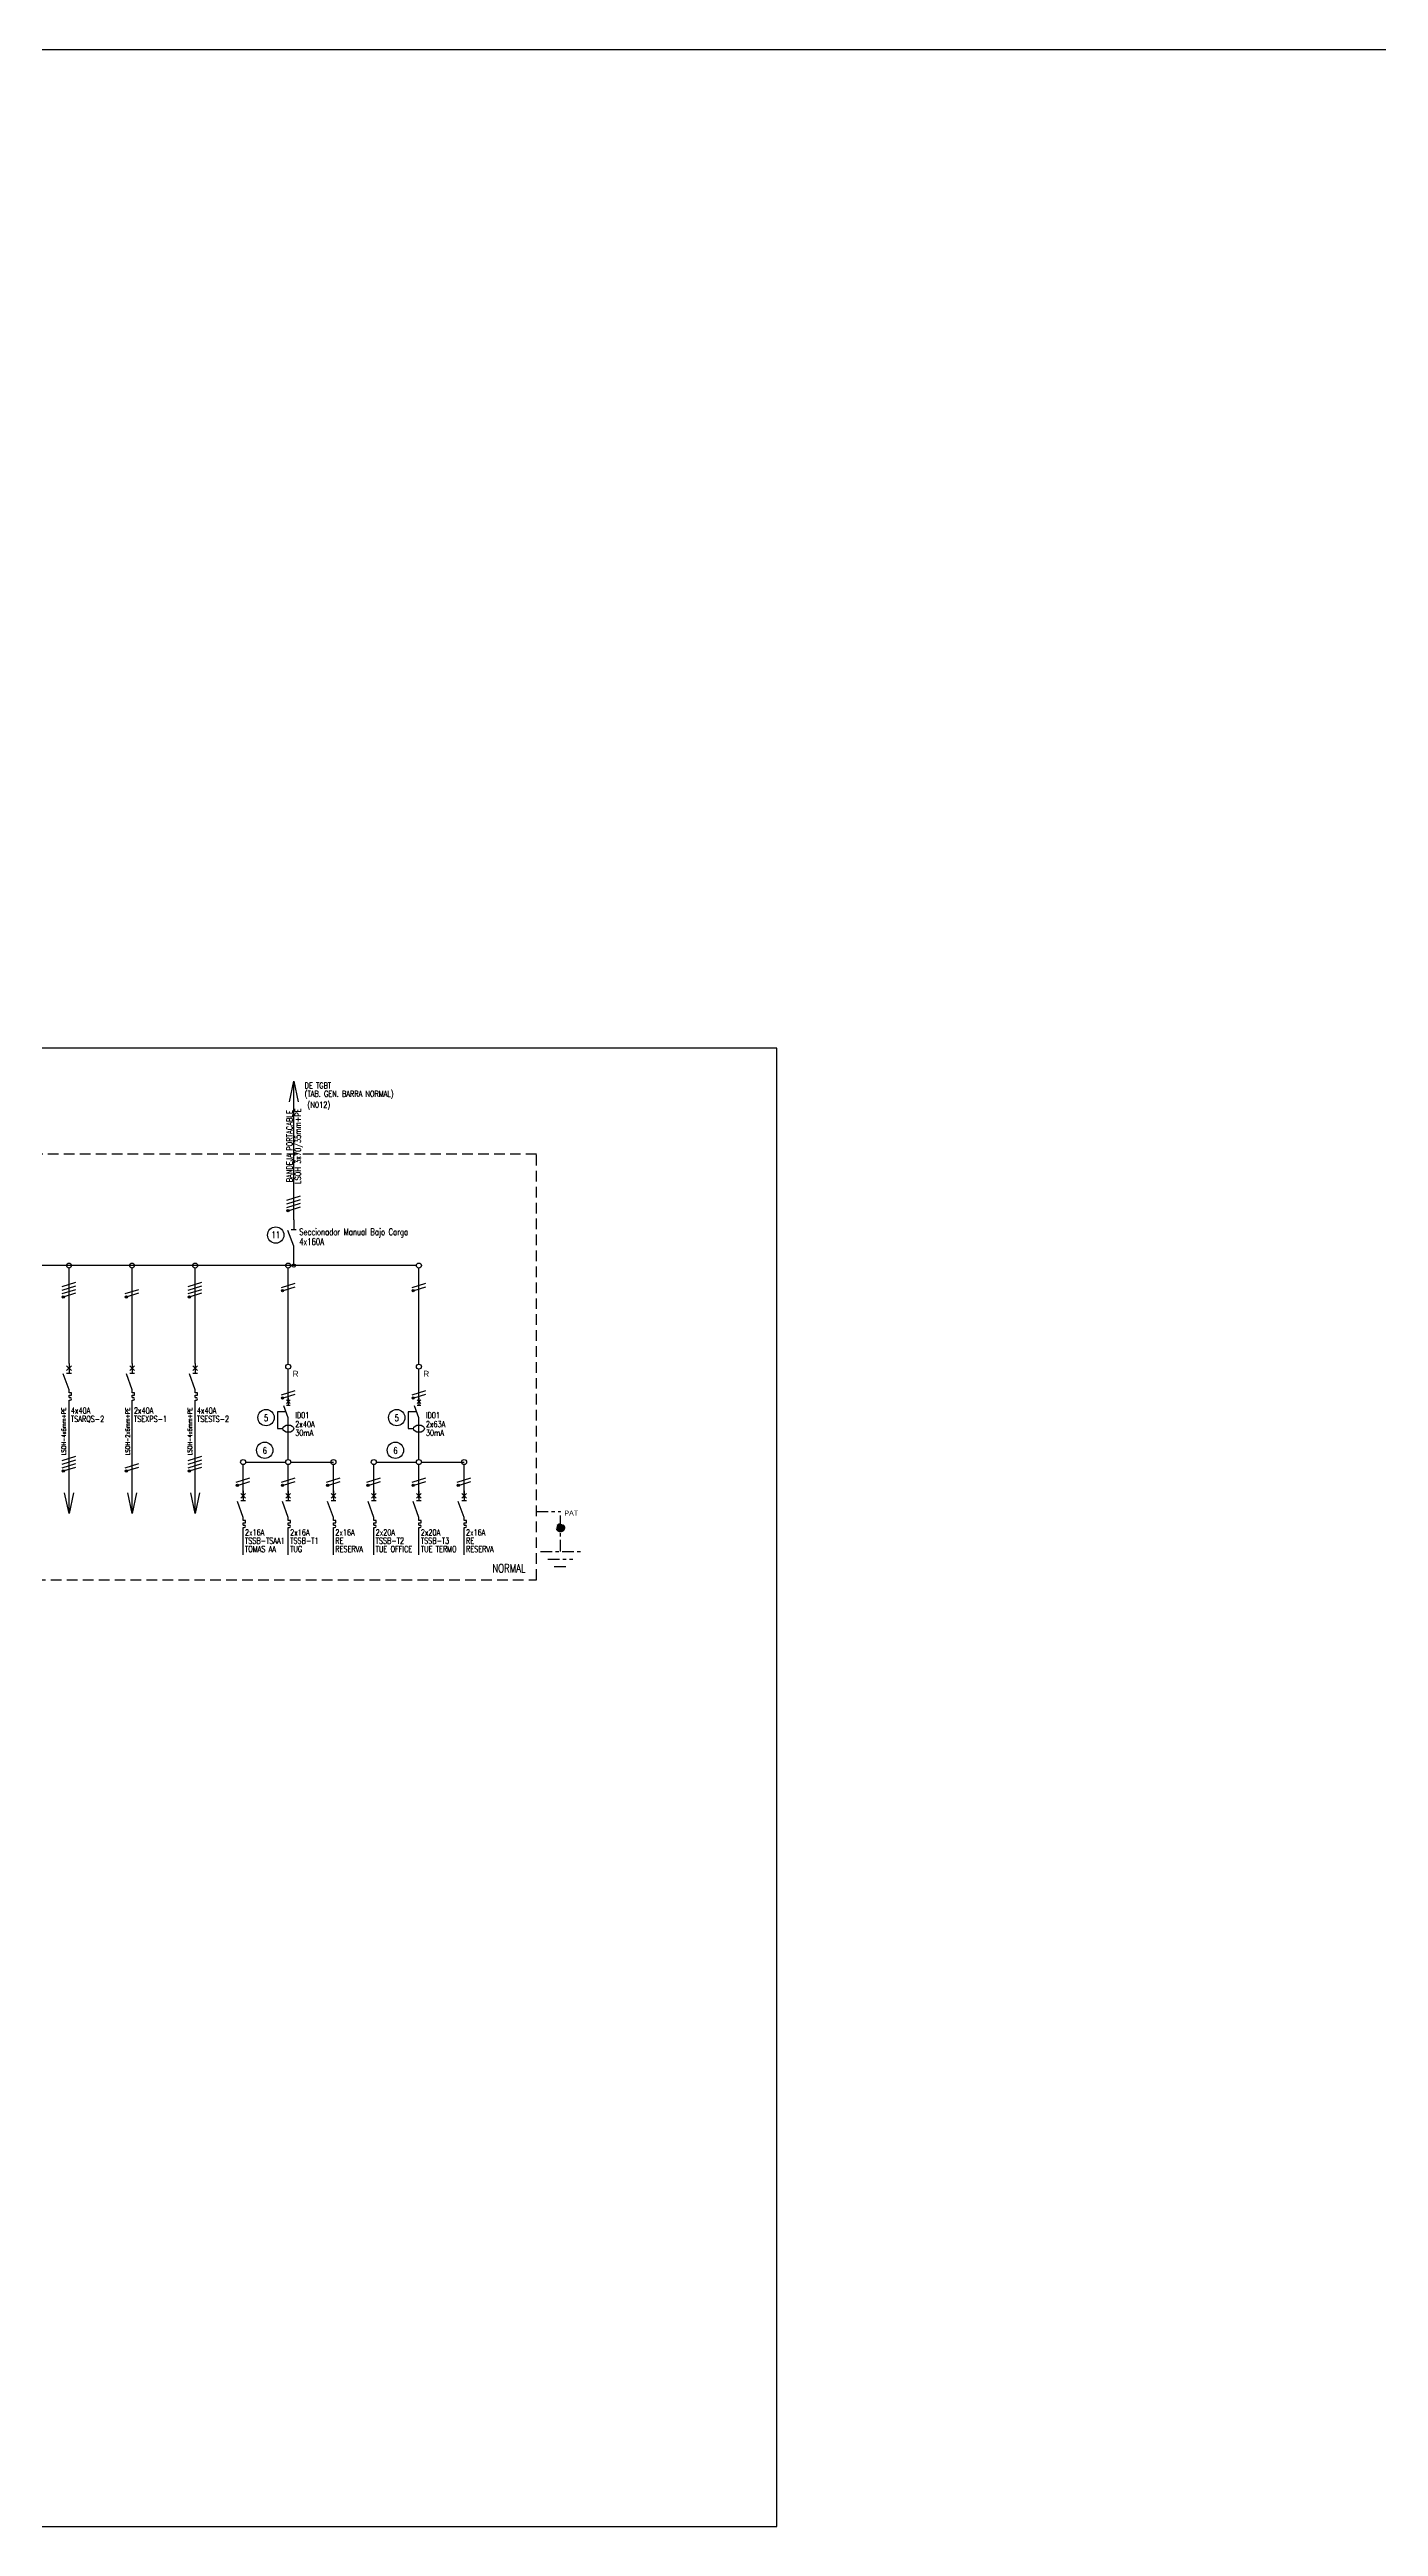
# Model space of a CAD drawing. Extents: x 2998 to 3854, y 1175 to 1727.
# Drawn here: x 3724.5 to 3764.2, y 1307.6 to 1381.6 of the extents above; entities that cross this region are included whole.
import ezdxf
from ezdxf.enums import TextEntityAlignment as Align

# ---------------------------------------------------------------- set-up
doc = ezdxf.new("R2010")
doc.units = 0
doc.linetypes.add('OCJ-ESQUEMAS UNIFILARES-CORREGIDOS IDO-REV.br$0$DASHED', pattern=[19.05, 12.7, -6.35])
doc.linetypes.add('OCJ-ESQUEMAS UNIFILARES-CORREGIDOS IDO-REV.br$0$EJE_5', pattern=[7.1, 5, -1, 0.1, -1])
for name, color, linetype in [('OCJ-ESQUEMAS UNIFILARES-CORREGIDOS IDO-REV.br$0$00-IE', 1, 'Continuous'), ('OCJ-ESQUEMAS UNIFILARES-CORREGIDOS IDO-REV.br$0$00-IE-CABLES', 10, 'Continuous'), ('OCJ-ESQUEMAS UNIFILARES-CORREGIDOS IDO-REV.br$0$01-ELE-APARATOS', 170, 'Continuous'), ('OCJ-ESQUEMAS UNIFILARES-CORREGIDOS IDO-REV.br$0$CABLES', 10, 'Continuous'), ('OCJ-ESQUEMAS UNIFILARES-CORREGIDOS IDO-REV.br$0$ELECTRIC', 4, 'Continuous'), ('OCJ-ESQUEMAS UNIFILARES-CORREGIDOS IDO-REV.br$0$NOMBRE DE PLANOS', 6, 'Continuous'), ('OCJ-ESQUEMAS UNIFILARES-CORREGIDOS IDO-REV.br$0$PAT', 80, 'Continuous'), ('OCJ-ESQUEMAS UNIFILARES-CORREGIDOS IDO-REV.br$0$TEXTO', 7, 'Continuous')]:
    doc.layers.add(name, color=color, linetype=linetype)
doc.styles.add('OCJ-ESQUEMAS UNIFILARES-CORREGIDOS IDO-REV.br$0$ARIAL', font='arial.ttf', dxfattribs={"height": 0.2})
doc.styles.add('OCJ-ESQUEMAS UNIFILARES-CORREGIDOS IDO-REV.br$0$Electricidad', font='ROMANS.SHX', dxfattribs={"width": 0.75, "height": 0.175})
doc.styles.add('OCJ-ESQUEMAS UNIFILARES-CORREGIDOS IDO-REV.br$0$Standard', font='arial.ttf')

# ---------------------------------------------------------------- blocks, each defined once
blk = doc.blocks.new('OCJ-ESQUEMAS UNIFILARES-CORREGIDOS IDO-REV.br$0$Unif-Interruptor-Term')
for p, q in [((0, -1.013), (0.045, -1.013)), ((0, -1.103), (0.045, -1.103))]:
    blk.add_line(p, q)
for points in [[(-0.09, 0.177), (0.09, -0.003)], [(-0.09, -0.003), (0.09, 0.177)], [(0, 0.267), (0, -0.093)], [(0, -0.72), (-0.215, -0.128)], [(-0.09, -0.093), (0.09, -0.093)], [(0, -0.833), (0, -0.72)], [(0, -0.923), (0.09, -0.923), (0.09, -0.833), (0, -0.833)], [(0, -1.013), (0, -0.923)], [(0, -1.215), (0, -1.103)]]:
    blk.add_lwpolyline(points)
blk.add_arc((0.045, -1.058), 0.045, 270, 90)
blk = doc.blocks.new('OCJ-ESQUEMAS UNIFILARES-CORREGIDOS IDO-REV.br$0$Unif-Interruptor-Dif')
for points in [[(-0.068, 0.11), (0.068, -0.025)], [(-0.068, -0.025), (0.068, 0.11)], [(0, 0.177), (0, -0.093)], [(-0.081, -0.343), (-0.405, -0.343), (-0.405, -0.97), (-0.202, -0.97)], [(0, -0.565), (-0.162, -0.121)], [(-0.068, -0.093), (0.068, -0.093)], [(0, -1.308), (0, -0.565)]]:
    blk.add_lwpolyline(points)
blk.add_ellipse((0, -0.97), major_axis=(0.203, 0), ratio=0.670814)
blk = doc.blocks.new('OCJ-ESQUEMAS UNIFILARES-CORREGIDOS IDO-REV.br$0$A$C7AFF483F')
for points in [[(0, 0.88), (0, 0.592)], [(0, 0.09), (-0.172, 0.564)], [(-0.072, 0.592), (0.072, 0.592)], [(0, 0), (0, 0.09)]]:
    blk.add_lwpolyline(points)

msp = doc.modelspace()

# ---------------------------------------------------------------- hatches: boundary and pattern name
at = {"layer": 'OCJ-ESQUEMAS UNIFILARES-CORREGIDOS IDO-REV.br$0$00-IE-CABLES'}
for points in [[(3731.57, 1346.908, 1), (3731.625, 1346.948, 1)], [(3724.853, 1344.331, 1), (3724.908, 1344.371, 1)], [(3726.738, 1344.331, 1), (3726.793, 1344.371, 1)], [(3728.623, 1344.331, 1), (3728.678, 1344.371, 1)], [(3731.406, 1344.517, 1), (3731.461, 1344.556, 1)], [(3735.312, 1344.517, 1), (3735.367, 1344.556, 1)], [(3731.406, 1341.308, 1), (3731.461, 1341.347, 1)], [(3735.312, 1341.308, 1), (3735.367, 1341.347, 1)], [(3724.853, 1339.129, 1), (3724.908, 1339.169, 1)], [(3726.738, 1339.129, 1), (3726.793, 1339.169, 1)], [(3728.623, 1339.129, 1), (3728.678, 1339.169, 1)], [(3730.056, 1338.7, 1), (3730.111, 1338.74, 1)], [(3731.406, 1338.7, 1), (3731.461, 1338.74, 1)], [(3732.756, 1338.7, 1), (3732.811, 1338.74, 1)], [(3733.962, 1338.7, 1), (3734.017, 1338.74, 1)], [(3735.312, 1338.7, 1), (3735.367, 1338.74, 1)], [(3736.662, 1338.7, 1), (3736.717, 1338.74, 1)]]:
    msp.add_hatch(color=256, dxfattribs=at).paths.add_polyline_path(points)
at = {"layer": 'OCJ-ESQUEMAS UNIFILARES-CORREGIDOS IDO-REV.br$0$PAT', "linetype": 'OCJ-ESQUEMAS UNIFILARES-CORREGIDOS IDO-REV.br$0$EJE_5', "ltscale": 0.07}
h = msp.add_hatch(color=256, dxfattribs=at)
h.paths.add_polyline_path([(3739.862, 1337.451), (3739.622, 1337.451, -1)])
h.paths.add_polyline_path([(3739.622, 1337.451), (3739.742, 1337.451), (3739.742, 1337.331, -0.414214)])
h.paths.add_polyline_path([(3739.742, 1337.451), (3739.862, 1337.451, -0.414214), (3739.742, 1337.331)])

# ---------------------------------------------------------------- linework, layer by layer
msp.add_line((3181.411, 1381.63), (3854.061, 1381.63))
at = {"layer": 'OCJ-ESQUEMAS UNIFILARES-CORREGIDOS IDO-REV.br$0$00-IE'}
msp.add_line((3735.437, 1345.289), (3723.027, 1345.289), dxfattribs=at)
at = {"layer": 'OCJ-ESQUEMAS UNIFILARES-CORREGIDOS IDO-REV.br$0$00-IE-CABLES'}
for p, q in [((3731.769, 1346.653), (3731.769, 1350.798)), ((3731.769, 1345.339), (3731.769, 1345.847)), ((3725.052, 1342.365), (3725.052, 1345.215)), ((3726.937, 1342.365), (3726.937, 1345.215)), ((3728.822, 1342.365), (3728.822, 1345.215)), ((3731.605, 1343.948), (3731.605, 1345.215)), ((3735.511, 1343.948), (3735.511, 1345.215)), ((3731.605, 1342.34), (3731.605, 1343.948)), ((3735.511, 1342.34), (3735.511, 1343.948)), ((3731.605, 1341.19), (3731.605, 1342.192)), ((3735.511, 1341.19), (3735.511, 1342.192)), ((3725.052, 1337.876), (3725.052, 1341.179)), ((3726.937, 1337.876), (3726.937, 1341.179)), ((3728.822, 1337.876), (3728.822, 1341.179)), ((3731.605, 1339.489), (3731.605, 1340.291)), ((3735.511, 1339.489), (3735.511, 1340.291)), ((3730.255, 1338.339), (3730.255, 1339.341)), ((3730.329, 1339.415), (3731.531, 1339.415)), ((3731.605, 1338.339), (3731.605, 1339.341)), ((3731.679, 1339.415), (3732.955, 1339.415)), ((3732.955, 1338.339), (3732.955, 1339.341)), ((3734.161, 1338.339), (3734.161, 1339.341)), ((3734.235, 1339.415), (3735.437, 1339.415)), ((3735.511, 1338.339), (3735.511, 1339.341)), ((3735.585, 1339.415), (3736.861, 1339.415)), ((3736.861, 1338.339), (3736.861, 1339.341)), ((3730.255, 1336.639), (3730.255, 1337.441)), ((3731.605, 1336.639), (3731.605, 1337.441)), ((3732.955, 1336.639), (3732.955, 1337.441)), ((3734.161, 1336.639), (3734.161, 1337.441)), ((3735.511, 1336.639), (3735.511, 1337.441)), ((3736.861, 1336.639), (3736.861, 1337.441))]:
    msp.add_line(p, q, dxfattribs=at)
for points in [[(3731.638, 1350.18), (3731.769, 1350.798), (3731.9, 1350.18)], [(3731.565, 1347.242), (3731.973, 1347.37)], [(3731.565, 1347.134), (3731.973, 1347.262)], [(3731.565, 1347.026), (3731.973, 1347.154)], [(3731.63, 1346.938), (3731.973, 1347.046)], [(3724.848, 1344.665), (3725.255, 1344.793)], [(3724.848, 1344.557), (3725.255, 1344.685)], [(3724.848, 1344.449), (3725.255, 1344.577)], [(3724.913, 1344.361), (3725.255, 1344.469)], [(3726.733, 1344.449), (3727.14, 1344.577)], [(3726.798, 1344.361), (3727.14, 1344.469)], [(3728.618, 1344.665), (3729.025, 1344.793)], [(3728.618, 1344.557), (3729.025, 1344.685)], [(3728.618, 1344.449), (3729.025, 1344.577)], [(3728.682, 1344.361), (3729.025, 1344.469)], [(3731.401, 1344.634), (3731.808, 1344.763)], [(3731.466, 1344.547), (3731.808, 1344.655)], [(3735.307, 1344.634), (3735.714, 1344.763)], [(3735.372, 1344.547), (3735.714, 1344.655)], [(3731.401, 1341.425), (3731.808, 1341.554)], [(3731.466, 1341.338), (3731.808, 1341.446)], [(3735.307, 1341.425), (3735.714, 1341.554)], [(3735.372, 1341.338), (3735.714, 1341.446)], [(3724.848, 1339.463), (3725.255, 1339.591)], [(3724.848, 1339.355), (3725.255, 1339.483)], [(3724.848, 1339.247), (3725.255, 1339.375)], [(3724.913, 1339.159), (3725.255, 1339.267)], [(3726.733, 1339.247), (3727.14, 1339.375)], [(3726.798, 1339.159), (3727.14, 1339.267)], [(3728.618, 1339.463), (3729.025, 1339.591)], [(3728.618, 1339.355), (3729.025, 1339.483)], [(3728.618, 1339.247), (3729.025, 1339.375)], [(3728.682, 1339.159), (3729.025, 1339.267)], [(3725.183, 1338.494), (3725.052, 1337.876), (3724.921, 1338.494)], [(3727.068, 1338.494), (3726.937, 1337.876), (3726.806, 1338.494)], [(3728.952, 1338.494), (3728.822, 1337.876), (3728.691, 1338.494)], [(3730.051, 1338.818), (3730.458, 1338.946)], [(3730.116, 1338.73), (3730.458, 1338.838)], [(3731.401, 1338.818), (3731.808, 1338.946)], [(3731.466, 1338.73), (3731.808, 1338.838)], [(3732.751, 1338.818), (3733.158, 1338.946)], [(3732.816, 1338.73), (3733.158, 1338.838)], [(3733.957, 1338.818), (3734.364, 1338.946)], [(3734.022, 1338.73), (3734.364, 1338.838)], [(3735.307, 1338.818), (3735.714, 1338.946)], [(3735.372, 1338.73), (3735.714, 1338.838)], [(3736.657, 1338.818), (3737.064, 1338.946)], [(3736.722, 1338.73), (3737.064, 1338.838)]]:
    msp.add_lwpolyline(points, dxfattribs=at)
for centre, radius in [((3731.598, 1346.928), 0.0338), ((3725.05, 1345.289), 0.0741), ((3726.934, 1345.289), 0.0741), ((3728.819, 1345.289), 0.0741), ((3731.605, 1345.289), 0.0741), ((3735.511, 1345.289), 0.0741), ((3724.881, 1344.351), 0.0338), ((3726.765, 1344.351), 0.0338), ((3728.65, 1344.351), 0.0338), ((3731.433, 1344.537), 0.0338), ((3735.339, 1344.537), 0.0338), ((3731.605, 1342.266), 0.0741), ((3735.511, 1342.266), 0.0741), ((3731.433, 1341.327), 0.0338), ((3735.339, 1341.327), 0.0338), ((3724.881, 1339.149), 0.0338), ((3726.765, 1339.149), 0.0338), ((3728.65, 1339.149), 0.0338), ((3730.255, 1339.415), 0.0741), ((3731.605, 1339.415), 0.0741), ((3732.955, 1339.415), 0.0741), ((3734.161, 1339.415), 0.0741), ((3735.511, 1339.415), 0.0741), ((3736.861, 1339.415), 0.0741), ((3730.083, 1338.72), 0.0338), ((3731.433, 1338.72), 0.0338), ((3732.783, 1338.72), 0.0338), ((3733.989, 1338.72), 0.0338), ((3735.339, 1338.72), 0.0338), ((3736.689, 1338.72), 0.0338)]:
    msp.add_circle(centre, radius, dxfattribs=at)
at = {"layer": 'OCJ-ESQUEMAS UNIFILARES-CORREGIDOS IDO-REV.br$0$CABLES'}
msp.add_circle((3731.769, 1345.289), 0.05, dxfattribs=at)
at = {"layer": 'OCJ-ESQUEMAS UNIFILARES-CORREGIDOS IDO-REV.br$0$ELECTRIC', "linetype": 'OCJ-ESQUEMAS UNIFILARES-CORREGIDOS IDO-REV.br$0$DASHED', "ltscale": 0.025}
msp.add_lwpolyline([(3690.698, 1335.895), (3739.028, 1335.895), (3739.028, 1348.615), (3690.698, 1348.615)], close=True, dxfattribs=at)
at = {"layer": 'OCJ-ESQUEMAS UNIFILARES-CORREGIDOS IDO-REV.br$0$NOMBRE DE PLANOS'}
msp.add_lwpolyline([(3683.985, 1307.605), (3746.207, 1307.605), (3746.207, 1351.782), (3683.985, 1351.782)], close=True, dxfattribs=at)
at = {"layer": 'OCJ-ESQUEMAS UNIFILARES-CORREGIDOS IDO-REV.br$0$PAT', "linetype": 'OCJ-ESQUEMAS UNIFILARES-CORREGIDOS IDO-REV.br$0$EJE_5', "ltscale": 0.07}
for p, q in [((3739.028, 1337.938), (3739.742, 1337.938)), ((3739.742, 1337.468), (3739.742, 1337.938)), ((3739.742, 1336.743), (3739.742, 1337.451)), ((3739.142, 1336.743), (3740.342, 1336.743)), ((3739.367, 1336.518), (3740.117, 1336.518)), ((3739.555, 1336.293), (3739.93, 1336.293))]:
    msp.add_line(p, q, dxfattribs=at)
msp.add_circle((3739.742, 1337.451), 0.12, dxfattribs=at)
msp.add_circle((3739.742, 1337.451), 0.12, dxfattribs=at)
at = {"layer": 'OCJ-ESQUEMAS UNIFILARES-CORREGIDOS IDO-REV.br$0$TEXTO'}
for centre in [(3731.231, 1346.199), (3730.942, 1340.745), (3734.848, 1340.745), (3730.903, 1339.768), (3734.809, 1339.768)]:
    msp.add_circle(centre, 0.244, dxfattribs=at)

# ---------------------------------------------------------------- block references
at = {"layer": 'OCJ-ESQUEMAS UNIFILARES-CORREGIDOS IDO-REV.br$0$01-ELE-APARATOS'}
msp.add_blockref('OCJ-ESQUEMAS UNIFILARES-CORREGIDOS IDO-REV.br$0$A$C7AFF483F', (3731.769, 1345.773), dxfattribs=at)
at = {"layer": 'OCJ-ESQUEMAS UNIFILARES-CORREGIDOS IDO-REV.br$0$01-ELE-APARATOS', "xscale": 0.7999999999999545, "yscale": 0.7999999999999545, "zscale": 0.7999999999999545}
for name, p in [('OCJ-ESQUEMAS UNIFILARES-CORREGIDOS IDO-REV.br$0$Unif-Interruptor-Term', (3725.052, 1342.151)), ('OCJ-ESQUEMAS UNIFILARES-CORREGIDOS IDO-REV.br$0$Unif-Interruptor-Term', (3726.937, 1342.151)), ('OCJ-ESQUEMAS UNIFILARES-CORREGIDOS IDO-REV.br$0$Unif-Interruptor-Term', (3728.822, 1342.151)), ('OCJ-ESQUEMAS UNIFILARES-CORREGIDOS IDO-REV.br$0$Unif-Interruptor-Dif', (3731.605, 1341.19)), ('OCJ-ESQUEMAS UNIFILARES-CORREGIDOS IDO-REV.br$0$Unif-Interruptor-Dif', (3735.511, 1341.19)), ('OCJ-ESQUEMAS UNIFILARES-CORREGIDOS IDO-REV.br$0$Unif-Interruptor-Term', (3730.255, 1338.339)), ('OCJ-ESQUEMAS UNIFILARES-CORREGIDOS IDO-REV.br$0$Unif-Interruptor-Term', (3731.605, 1338.339)), ('OCJ-ESQUEMAS UNIFILARES-CORREGIDOS IDO-REV.br$0$Unif-Interruptor-Term', (3732.955, 1338.339)), ('OCJ-ESQUEMAS UNIFILARES-CORREGIDOS IDO-REV.br$0$Unif-Interruptor-Term', (3734.161, 1338.339)), ('OCJ-ESQUEMAS UNIFILARES-CORREGIDOS IDO-REV.br$0$Unif-Interruptor-Term', (3735.511, 1338.339)), ('OCJ-ESQUEMAS UNIFILARES-CORREGIDOS IDO-REV.br$0$Unif-Interruptor-Term', (3736.861, 1338.339))]:
    msp.add_blockref(name, p, dxfattribs=at)

# ---------------------------------------------------------------- texts
at = {"layer": 'OCJ-ESQUEMAS UNIFILARES-CORREGIDOS IDO-REV.br$0$TEXTO', "style": 'OCJ-ESQUEMAS UNIFILARES-CORREGIDOS IDO-REV.br$0$Electricidad', "width": 0.75}
for s, height, p in [('DE TGBT', 0.18, (3732.094, 1350.58)), ('(TAB. GEN. BARRA NORMAL)', 0.18, (3732.094, 1350.332)), ('11', 0.2, (3731.103, 1346.105)), ('Seccionador Manual Bajo Carga', 0.2, (3731.936, 1346.194)), ('4x160A', 0.2, (3731.936, 1345.902)), ('TSARQS-2', 0.18, (3725.107, 1340.615)), ('4x40A', 0.18, (3725.107, 1340.863)), ('TSEXPS-1', 0.18, (3726.992, 1340.615)), ('2x40A', 0.18, (3726.992, 1340.863)), ('TSESTS-2', 0.18, (3728.876, 1340.615)), ('4x40A', 0.18, (3728.876, 1340.863)), ('5', 0.2, (3730.878, 1340.635)), ('2x40A', 0.18, (3731.814, 1340.459)), ('ID01', 0.18, (3731.814, 1340.724)), ('5', 0.2, (3734.784, 1340.635)), ('2x63A', 0.18, (3735.72, 1340.459)), ('ID01', 0.18, (3735.72, 1340.724)), ('6', 0.2, (3730.839, 1339.658)), ('30mA', 0.18, (3731.814, 1340.202)), ('6', 0.2, (3734.745, 1339.658)), ('30mA', 0.18, (3735.72, 1340.202)), ('TSSB-TSAA1', 0.18, (3730.312, 1336.975)), ('TOMAS AA', 0.18, (3730.312, 1336.727)), ('2x16A', 0.18, (3730.312, 1337.223)), ('TSSB-T1', 0.18, (3731.662, 1336.975)), ('TUG ', 0.18, (3731.662, 1336.727)), ('2x16A', 0.18, (3731.662, 1337.223)), ('2x16A', 0.18, (3733.012, 1337.223)), ('RE', 0.18, (3733.012, 1336.975)), ('RESERVA', 0.18, (3733.012, 1336.727)), ('TSSB-T2', 0.18, (3734.218, 1336.975)), ('TUE OFFICE', 0.18, (3734.218, 1336.727)), ('2x20A', 0.18, (3734.218, 1337.223)), ('TSSB-T3', 0.18, (3735.568, 1336.975)), ('TUE TERMO', 0.18, (3735.568, 1336.727)), ('2x20A', 0.18, (3735.568, 1337.223)), ('2x16A', 0.18, (3736.918, 1337.223)), ('RE', 0.18, (3736.918, 1336.975)), ('RESERVA', 0.18, (3736.918, 1336.727))]:
    msp.add_text(s, height=height, dxfattribs=at).set_placement(p)
msp.add_text('(N012)', height=0.175, dxfattribs=at).set_placement((3732.52, 1350.006), align=Align.CENTER)
for s, height, p in [('BANDEJA PORTACABLE', 0.175, (3731.731, 1348.854)), ('LSOH 3x70/35mm+PE', 0.175, (3731.981, 1348.854)), ('LSOH-4x6mm+PE', 0.13125, (3724.961, 1340.331)), ('LSOH-2x6mm+PE', 0.13125, (3726.87, 1340.331)), ('LSOH-4x6mm+PE', 0.13125, (3728.73, 1340.331))]:
    msp.add_text(s, height=height, rotation=90, dxfattribs=at).set_placement(p, align=Align.CENTER)
at = {"layer": 'OCJ-ESQUEMAS UNIFILARES-CORREGIDOS IDO-REV.br$0$TEXTO'}
for s, height, style, p in [('R', 0.18, 'OCJ-ESQUEMAS UNIFILARES-CORREGIDOS IDO-REV.br$0$Standard', (3731.733, 1341.964)), ('R', 0.18, 'OCJ-ESQUEMAS UNIFILARES-CORREGIDOS IDO-REV.br$0$Standard', (3735.639, 1341.964)), ('PAT', 0.15, 'OCJ-ESQUEMAS UNIFILARES-CORREGIDOS IDO-REV.br$0$ARIAL', (3739.86, 1337.816))]:
    msp.add_text(s, height=height, dxfattribs=dict(at, style=style)).set_placement(p)
at = {"layer": 'OCJ-ESQUEMAS UNIFILARES-CORREGIDOS IDO-REV.br$0$TEXTO', "style": 'OCJ-ESQUEMAS UNIFILARES-CORREGIDOS IDO-REV.br$0$Electricidad', "width": 0.75}
msp.add_text('NORMAL', height=0.25, dxfattribs=at).set_placement((3738.7, 1336.117), align=Align.RIGHT)

doc.saveas('drawing.dxf')
